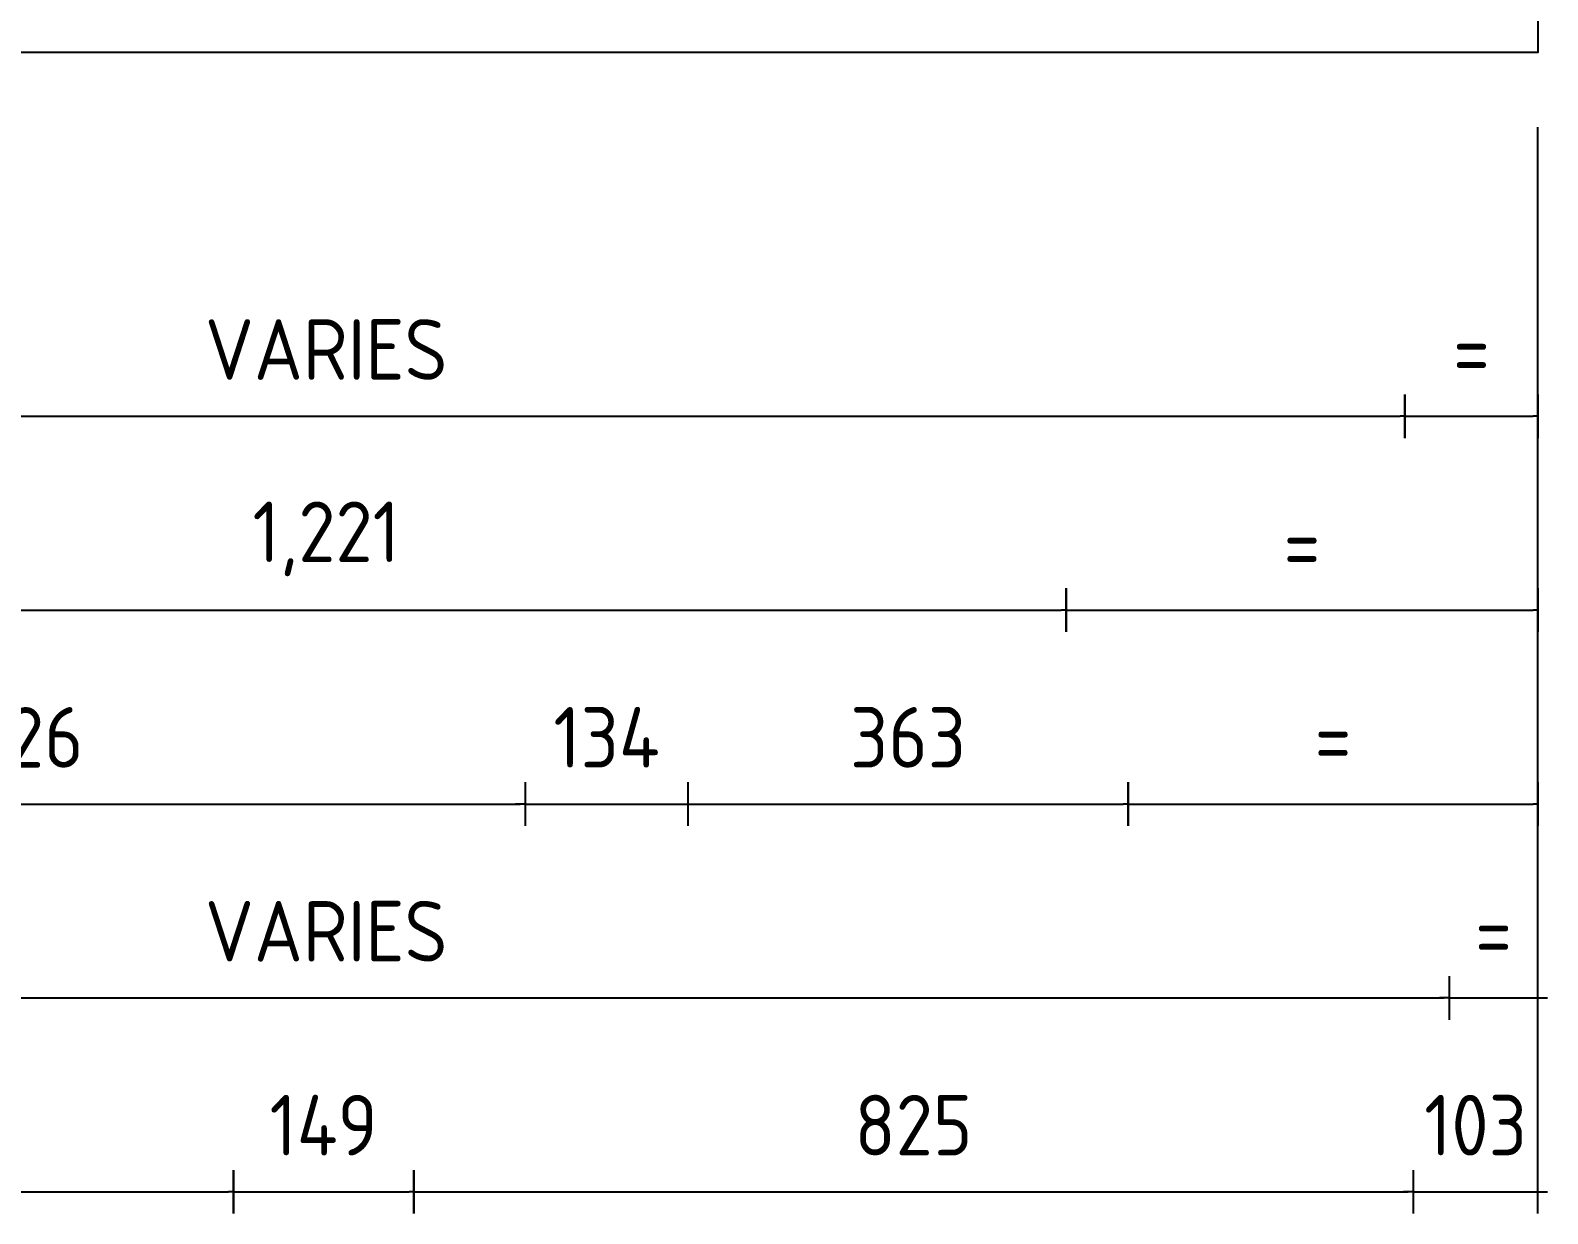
# Model space of a CAD drawing. Extents: x 0 to 420, y 0 to 297.
# Drawn here: x 230.1 to 292.7, y 115.8 to 164.6 of the extents above; entities that cross this region are included whole.
import ezdxf

# ---------------------------------------------------------------- set-up
doc = ezdxf.new("R2010")
doc.units = 0
doc.header["$LTSCALE"] = 12
doc.header["$MEASUREMENT"] = 0
doc.header["$PDSIZE"] = 4
doc.layers.get('0').update_dxf_attribs({"linetype": 'CONTINUOUS'})
doc.layers.get('DEFPOINTS').update_dxf_attribs({"linetype": 'CONTINUOUS'})
for name, color, linetype in [('L25', 1, 'CONTINUOUS'), ('L35', 3, 'CONTINUOUS'), ('T25', 1, 'CONTINUOUS')]:
    doc.layers.add(name, color=color, linetype=linetype)
doc.styles.add('ISO', font='iso')
doc.dimstyles.new('SIGNSDIM-20', dxfattribs={"dimtxt": 2.5, "dimasz": 0.2, "dimexe": 1.5, "dimexo": 2, "dimgap": 1.5, "dimtad": 1, "dimdec": 0, "dimlfac": 20, "dimrnd": 1, "dimdsep": 46, "dimlunit": 6, "dimtxsty": 'ISO', "dimblk": 'SGNDIM', "dimcen": 2.5, "dimse1": 1, "dimse2": 1, "dimadec": 0, "dimazin": 0, "dimtfac": 1, "dimtdec": 0, "dimtix": 1, "dimtmove": 0, "dimatfit": 3, "dimldrblk": 'SGNDIM', "dimfxl": 0, "dimtolj": 1, "dimtzin": 0, "dimarcsym": 0})

# ---------------------------------------------------------------- blocks, each defined once
blk = doc.blocks.new('SGNDIM')
for p, q in [((0, 4.5), (0, -4.5)), ((0, 0), (-1, 0))]:
    blk.add_line(p, q)
blk = doc.blocks.new('*D57')
at = {"layer": 'DEFPOINTS', "color": 0}
for p in [(197.83, 163.688), (286.85, 163.688), (286.85, 148.688)]:
    blk.add_point(p, dxfattribs=at)
at = {"layer": 'T25', "color": 0, "lineweight": -2}
blk.add_line((198.03, 148.688), (286.65, 148.688), dxfattribs=at)
at = {"layer": 'T25', "color": 0, "lineweight": -2, "xscale": 0.2, "yscale": 0.2, "zscale": 0.2, "rotation": 180}
blk.add_blockref('SGNDIM', (197.83, 148.688), dxfattribs=at)
at = {"layer": 'T25', "color": 0, "lineweight": -2, "xscale": 0.2, "yscale": 0.2, "zscale": 0.2}
blk.add_blockref('SGNDIM', (286.85, 148.688), dxfattribs=at)
at = {"layer": 'T25', "color": 0, "insert": (242.34, 151.438), "char_height": 2.5, "attachment_point": 5, "style": 'ISO'}
blk.add_mtext('\\A1;{\\Fiso;VARIES}', dxfattribs=at)
blk = doc.blocks.new('*D74')
at = {"layer": 'DEFPOINTS', "color": 0}
for p in [(286.85, 163.688), (292.34, 163.688), (292.34, 148.688)]:
    blk.add_point(p, dxfattribs=at)
at = {"layer": 'T25', "color": 0, "lineweight": -2}
blk.add_line((287.05, 148.688), (292.14, 148.688), dxfattribs=at)
at = {"layer": 'T25', "color": 0, "lineweight": -2, "xscale": 0.2, "yscale": 0.2, "zscale": 0.2, "rotation": 180}
blk.add_blockref('SGNDIM', (286.85, 148.688), dxfattribs=at)
at = {"layer": 'T25', "color": 0, "lineweight": -2, "xscale": 0.2, "yscale": 0.2, "zscale": 0.2}
blk.add_blockref('SGNDIM', (292.34, 148.688), dxfattribs=at)
at = {"layer": 'T25', "color": 0, "insert": (289.595, 151.438), "char_height": 2.5, "attachment_point": 5, "style": 'ISO'}
blk.add_mtext('\\A1;{\\Fiso;=}', dxfattribs=at)
blk = doc.blocks.new('*D63')
at = {"layer": 'DEFPOINTS', "color": 0}
for p in [(211.812, 163.688), (272.867, 163.688), (272.867, 140.688)]:
    blk.add_point(p, dxfattribs=at)
at = {"layer": 'T25', "color": 0, "lineweight": -2}
blk.add_line((212.012, 140.688), (272.667, 140.688), dxfattribs=at)
at = {"layer": 'T25', "color": 0, "lineweight": -2, "xscale": 0.2, "yscale": 0.2, "zscale": 0.2, "rotation": 180}
blk.add_blockref('SGNDIM', (211.812, 140.688), dxfattribs=at)
at = {"layer": 'T25', "color": 0, "lineweight": -2, "xscale": 0.2, "yscale": 0.2, "zscale": 0.2}
blk.add_blockref('SGNDIM', (272.867, 140.688), dxfattribs=at)
at = {"layer": 'T25', "color": 0, "insert": (242.34, 143.626), "char_height": 2.5, "attachment_point": 5, "style": 'ISO'}
blk.add_mtext('\\A1;1,221', dxfattribs=at)
blk = doc.blocks.new('*D73')
at = {"layer": 'DEFPOINTS', "color": 0}
for p in [(272.867, 163.688), (292.34, 163.688), (292.34, 140.688)]:
    blk.add_point(p, dxfattribs=at)
at = {"layer": 'T25', "color": 0, "lineweight": -2}
blk.add_line((273.067, 140.688), (292.14, 140.688), dxfattribs=at)
at = {"layer": 'T25', "color": 0, "lineweight": -2, "xscale": 0.2, "yscale": 0.2, "zscale": 0.2, "rotation": 180}
blk.add_blockref('SGNDIM', (272.867, 140.688), dxfattribs=at)
at = {"layer": 'T25', "color": 0, "lineweight": -2, "xscale": 0.2, "yscale": 0.2, "zscale": 0.2}
blk.add_blockref('SGNDIM', (292.34, 140.688), dxfattribs=at)
at = {"layer": 'T25', "color": 0, "insert": (282.603, 143.438), "char_height": 2.5, "attachment_point": 5, "style": 'ISO'}
blk.add_mtext('\\A1;{\\Fiso;=}', dxfattribs=at)
blk = doc.blocks.new('*D62')
at = {"layer": 'DEFPOINTS', "color": 0}
for p in [(209.251, 163.688), (250.548, 163.688), (250.548, 132.688)]:
    blk.add_point(p, dxfattribs=at)
at = {"layer": 'T25', "color": 0, "lineweight": -2}
blk.add_line((209.451, 132.688), (250.348, 132.688), dxfattribs=at)
at = {"layer": 'T25', "color": 0, "lineweight": -2, "xscale": 0.2, "yscale": 0.2, "zscale": 0.2, "rotation": 180}
blk.add_blockref('SGNDIM', (209.251, 132.688), dxfattribs=at)
at = {"layer": 'T25', "color": 0, "lineweight": -2, "xscale": 0.2, "yscale": 0.2, "zscale": 0.2}
blk.add_blockref('SGNDIM', (250.548, 132.688), dxfattribs=at)
at = {"layer": 'T25', "color": 0, "insert": (229.9, 135.438), "char_height": 2.5, "attachment_point": 5, "style": 'ISO'}
blk.add_mtext('\\A1;826', dxfattribs=at)
blk = doc.blocks.new('*D71')
at = {"layer": 'DEFPOINTS', "color": 0}
for p in [(250.548, 163.688), (257.272, 163.688), (257.272, 132.688)]:
    blk.add_point(p, dxfattribs=at)
at = {"layer": 'T25', "color": 0, "lineweight": -2}
for p, q in [((250.348, 132.688), (250.148, 132.688)), ((250.548, 132.688), (257.272, 132.688)), ((257.472, 132.688), (257.672, 132.688))]:
    blk.add_line(p, q, dxfattribs=at)
at = {"layer": 'T25', "color": 0, "lineweight": -2, "xscale": 0.2, "yscale": 0.2, "zscale": 0.2}
blk.add_blockref('SGNDIM', (250.548, 132.688), dxfattribs=at)
at = {"layer": 'T25', "color": 0, "lineweight": -2, "xscale": 0.2, "yscale": 0.2, "zscale": 0.2, "rotation": 180}
blk.add_blockref('SGNDIM', (257.272, 132.688), dxfattribs=at)
at = {"layer": 'T25', "color": 0, "insert": (253.91, 135.438), "char_height": 2.5, "attachment_point": 5, "style": 'ISO'}
blk.add_mtext('\\A1;134', dxfattribs=at)
blk = doc.blocks.new('*D70')
at = {"layer": 'DEFPOINTS', "color": 0}
for p in [(257.272, 163.688), (275.428, 163.688), (275.428, 132.688)]:
    blk.add_point(p, dxfattribs=at)
at = {"layer": 'T25', "color": 0, "lineweight": -2}
blk.add_line((257.472, 132.688), (275.228, 132.688), dxfattribs=at)
at = {"layer": 'T25', "color": 0, "lineweight": -2, "xscale": 0.2, "yscale": 0.2, "zscale": 0.2, "rotation": 180}
blk.add_blockref('SGNDIM', (257.272, 132.688), dxfattribs=at)
at = {"layer": 'T25', "color": 0, "lineweight": -2, "xscale": 0.2, "yscale": 0.2, "zscale": 0.2}
blk.add_blockref('SGNDIM', (275.428, 132.688), dxfattribs=at)
at = {"layer": 'T25', "color": 0, "insert": (266.35, 135.438), "char_height": 2.5, "attachment_point": 5, "style": 'ISO'}
blk.add_mtext('\\A1;363', dxfattribs=at)
blk = doc.blocks.new('*D69')
at = {"layer": 'DEFPOINTS', "color": 0}
for p in [(275.428, 163.688), (292.34, 163.688), (292.34, 132.688)]:
    blk.add_point(p, dxfattribs=at)
at = {"layer": 'T25', "color": 0, "lineweight": -2}
blk.add_line((275.628, 132.688), (292.14, 132.688), dxfattribs=at)
at = {"layer": 'T25', "color": 0, "lineweight": -2, "xscale": 0.2, "yscale": 0.2, "zscale": 0.2, "rotation": 180}
blk.add_blockref('SGNDIM', (275.428, 132.688), dxfattribs=at)
at = {"layer": 'T25', "color": 0, "lineweight": -2, "xscale": 0.2, "yscale": 0.2, "zscale": 0.2}
blk.add_blockref('SGNDIM', (292.34, 132.688), dxfattribs=at)
at = {"layer": 'T25', "color": 0, "insert": (283.884, 135.438), "char_height": 2.5, "attachment_point": 5, "style": 'ISO'}
blk.add_mtext('\\A1;{\\Fiso;=}', dxfattribs=at)
blk = doc.blocks.new('*D54')
at = {"layer": 'DEFPOINTS', "color": 0}
for p in [(196.007, 163.688), (288.673, 124.688), (288.673, 124.688)]:
    blk.add_point(p, dxfattribs=at)
at = {"layer": 'T25', "color": 0, "lineweight": -2}
blk.add_line((196.207, 124.688), (288.473, 124.688), dxfattribs=at)
at = {"layer": 'T25', "color": 0, "lineweight": -2, "xscale": 0.2, "yscale": 0.2, "zscale": 0.2, "rotation": 180}
blk.add_blockref('SGNDIM', (196.007, 124.688), dxfattribs=at)
at = {"layer": 'T25', "color": 0, "lineweight": -2, "xscale": 0.2, "yscale": 0.2, "zscale": 0.2}
blk.add_blockref('SGNDIM', (288.673, 124.688), dxfattribs=at)
at = {"layer": 'T25', "color": 0, "insert": (242.34, 127.438), "char_height": 2.5, "attachment_point": 5, "style": 'ISO'}
blk.add_mtext('\\A1;{\\Fiso;VARIES}', dxfattribs=at)
blk = doc.blocks.new('*D66')
at = {"layer": 'DEFPOINTS', "color": 0}
for p in [(288.673, 163.688), (292.34, 163.688), (292.34, 124.688)]:
    blk.add_point(p, dxfattribs=at)
at = {"layer": 'T25', "color": 0, "lineweight": -2}
for p, q in [((288.473, 124.688), (288.273, 124.688)), ((288.673, 124.688), (292.34, 124.688)), ((292.54, 124.688), (292.74, 124.688))]:
    blk.add_line(p, q, dxfattribs=at)
at = {"layer": 'T25', "color": 0, "lineweight": -2, "xscale": 0.2, "yscale": 0.2, "zscale": 0.2}
blk.add_blockref('SGNDIM', (288.673, 124.688), dxfattribs=at)
at = {"layer": 'T25', "color": 0, "lineweight": -2, "xscale": 0.2, "yscale": 0.2, "zscale": 0.2, "rotation": 180}
blk.add_blockref('SGNDIM', (292.34, 124.688), dxfattribs=at)
at = {"layer": 'T25', "color": 0, "insert": (290.506, 127.438), "char_height": 2.5, "attachment_point": 5, "style": 'ISO'}
blk.add_mtext('\\A1;{\\Fiso;=}', dxfattribs=at)
blk = doc.blocks.new('*D53')
at = {"layer": 'DEFPOINTS', "color": 0}
for p in [(197.489, 163.688), (238.511, 163.688), (238.511, 116.688)]:
    blk.add_point(p, dxfattribs=at)
at = {"layer": 'T25', "color": 0, "lineweight": -2}
blk.add_line((197.689, 116.688), (238.311, 116.688), dxfattribs=at)
at = {"layer": 'T25', "color": 0, "lineweight": -2, "xscale": 0.2, "yscale": 0.2, "zscale": 0.2, "rotation": 180}
blk.add_blockref('SGNDIM', (197.489, 116.688), dxfattribs=at)
at = {"layer": 'T25', "color": 0, "lineweight": -2, "xscale": 0.2, "yscale": 0.2, "zscale": 0.2}
blk.add_blockref('SGNDIM', (238.511, 116.688), dxfattribs=at)
at = {"layer": 'T25', "color": 0, "insert": (218, 119.438), "char_height": 2.5, "attachment_point": 5, "style": 'ISO'}
blk.add_mtext('\\A1;820', dxfattribs=at)
blk = doc.blocks.new('*D64')
at = {"layer": 'DEFPOINTS', "color": 0}
for p in [(238.511, 163.688), (245.959, 163.688), (245.959, 116.688)]:
    blk.add_point(p, dxfattribs=at)
at = {"layer": 'T25', "color": 0, "lineweight": -2}
blk.add_line((238.711, 116.688), (245.759, 116.688), dxfattribs=at)
at = {"layer": 'T25', "color": 0, "lineweight": -2, "xscale": 0.2, "yscale": 0.2, "zscale": 0.2, "rotation": 180}
blk.add_blockref('SGNDIM', (238.511, 116.688), dxfattribs=at)
at = {"layer": 'T25', "color": 0, "lineweight": -2, "xscale": 0.2, "yscale": 0.2, "zscale": 0.2}
blk.add_blockref('SGNDIM', (245.959, 116.688), dxfattribs=at)
at = {"layer": 'T25', "color": 0, "insert": (242.235, 119.438), "char_height": 2.5, "attachment_point": 5, "style": 'ISO'}
blk.add_mtext('\\A1;149', dxfattribs=at)
blk = doc.blocks.new('*D61')
at = {"layer": 'DEFPOINTS', "color": 0}
for p in [(245.959, 163.688), (287.19, 163.688), (287.19, 116.688)]:
    blk.add_point(p, dxfattribs=at)
at = {"layer": 'T25', "color": 0, "lineweight": -2}
blk.add_line((246.159, 116.688), (286.99, 116.688), dxfattribs=at)
at = {"layer": 'T25', "color": 0, "lineweight": -2, "xscale": 0.2, "yscale": 0.2, "zscale": 0.2, "rotation": 180}
blk.add_blockref('SGNDIM', (245.959, 116.688), dxfattribs=at)
at = {"layer": 'T25', "color": 0, "lineweight": -2, "xscale": 0.2, "yscale": 0.2, "zscale": 0.2}
blk.add_blockref('SGNDIM', (287.19, 116.688), dxfattribs=at)
at = {"layer": 'T25', "color": 0, "insert": (266.575, 119.438), "char_height": 2.5, "attachment_point": 5, "style": 'ISO'}
blk.add_mtext('\\A1;825', dxfattribs=at)
blk = doc.blocks.new('*D65')
at = {"layer": 'DEFPOINTS', "color": 0}
for p in [(287.19, 163.688), (292.34, 163.688), (292.34, 116.688)]:
    blk.add_point(p, dxfattribs=at)
at = {"layer": 'T25', "color": 0, "lineweight": -2}
for p, q in [((286.99, 116.688), (286.79, 116.688)), ((287.19, 116.688), (292.34, 116.688)), ((292.54, 116.688), (292.74, 116.688))]:
    blk.add_line(p, q, dxfattribs=at)
at = {"layer": 'T25', "color": 0, "lineweight": -2, "xscale": 0.2, "yscale": 0.2, "zscale": 0.2}
blk.add_blockref('SGNDIM', (287.19, 116.688), dxfattribs=at)
at = {"layer": 'T25', "color": 0, "lineweight": -2, "xscale": 0.2, "yscale": 0.2, "zscale": 0.2, "rotation": 180}
blk.add_blockref('SGNDIM', (292.34, 116.688), dxfattribs=at)
at = {"layer": 'T25', "color": 0, "insert": (289.765, 119.438), "char_height": 2.5, "attachment_point": 5, "style": 'ISO'}
blk.add_mtext('\\A1;103', dxfattribs=at)

msp = doc.modelspace()

# ---------------------------------------------------------------- linework, layer by layer
at = {"layer": 'L25'}
msp.add_line((292.34, 116.688), (292.34, 160.608), dxfattribs=at)
at = {"layer": 'L35'}
msp.add_lwpolyline([(192.34, 163.688), (192.34, 245.688), (292.34, 245.688), (292.34, 163.688)], close=True, dxfattribs=at)

# ---------------------------------------------------------------- dimensions: what is measured, and where the dimension line sits
at = {"layer": 'T25'}
for base, p1, p2, text, picture, middle in [((288.673, 124.688), (196.007, 163.688), (288.673, 124.688), '{\\Fiso;VARIES}', '*D54', (242.34, 127.438)), ((286.85, 148.688), (197.83, 163.688), (286.85, 163.688), '{\\Fiso;VARIES}', '*D57', (242.34, 151.438)), ((292.34, 140.688), (272.867, 163.688), (292.34, 163.688), '{\\Fiso;=}', '*D73', (282.603, 143.438)), ((292.34, 132.688), (275.428, 163.688), (292.34, 163.688), '{\\Fiso;=}', '*D69', (283.884, 135.438)), ((292.34, 148.688), (286.85, 163.688), (292.34, 163.688), '{\\Fiso;=}', '*D74', (289.595, 151.438)), ((292.34, 124.688), (288.673, 163.688), (292.34, 163.688), '{\\Fiso;=}', '*D66', (290.506, 127.438))]:
    dim = msp.add_linear_dim(base=base, p1=p1, p2=p2, text=text, dimstyle='SIGNSDIM-20', dxfattribs=at)
    dim.commit()
    dim.dimension.update_dxf_attribs({"geometry": picture, "text_midpoint": middle})
for base, p1, p2, picture, middle in [((238.511, 116.688), (197.489, 163.688), (238.511, 163.688), '*D53', (218, 119.438)), ((250.548, 132.688), (209.251, 163.688), (250.548, 163.688), '*D62', (229.9, 135.438)), ((272.867, 140.688), (211.812, 163.688), (272.867, 163.688), '*D63', (242.34, 143.626)), ((245.959, 116.688), (238.511, 163.688), (245.959, 163.688), '*D64', (242.235, 119.438)), ((287.19, 116.688), (245.959, 163.688), (287.19, 163.688), '*D61', (266.575, 119.438)), ((257.272, 132.688), (250.548, 163.688), (257.272, 163.688), '*D71', (253.91, 135.438)), ((275.428, 132.688), (257.272, 163.688), (275.428, 163.688), '*D70', (266.35, 135.438)), ((292.34, 116.688), (287.19, 163.688), (292.34, 163.688), '*D65', (289.765, 119.438))]:
    dim = msp.add_linear_dim(base=base, p1=p1, p2=p2, dimstyle='SIGNSDIM-20', dxfattribs=at)
    dim.commit()
    dim.dimension.update_dxf_attribs({"geometry": picture, "text_midpoint": middle})

doc.saveas('drawing.dxf')
